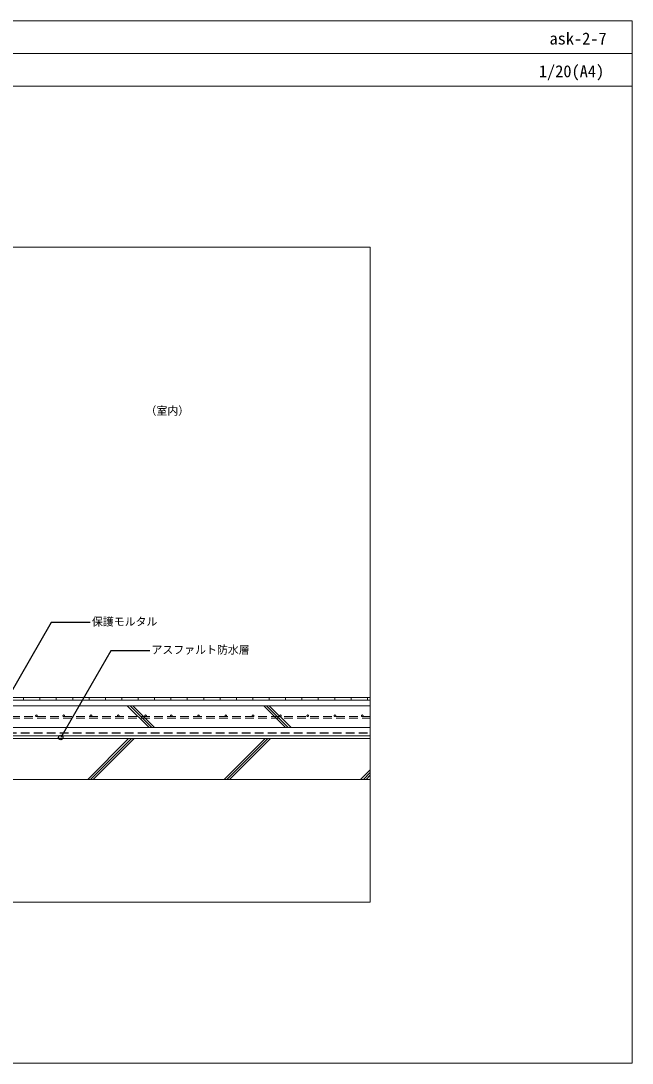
# Model space of a CAD drawing. Units: millimetres, scale not verified. Extents: x -2760 to 2760, y -1910 to 1910.
# Drawn here: x 520 to 2760, y -1910 to 1910 of the extents above; entities that cross this region are included whole.
import ezdxf
from ezdxf.enums import TextEntityAlignment as Align

# ---------------------------------------------------------------- set-up
doc = ezdxf.new("R2010")
doc.units = ezdxf.units.MM
doc.header["$LTSCALE"] = 5
doc.linetypes.add('USER2', pattern=[9.525, 6.35, -3.175])
for name, color, linetype, lineweight in [('0-0_0', 7, 'Continuous', 25), ('0-1_HATCH', 9, 'Continuous', 18), ('0-2_KUTAI', 3, 'Continuous', 18), ('0-3_SIAGE', 4, 'Continuous', 18), ('0-7_WAKU', 7, 'Continuous', 18), ('0-8_BOUSUI', 4, 'Continuous', 18), ('0-9_KUTAI', 7, 'Continuous', 18), ('0-A_TENSEN', 4, 'USER2', 18), ('0-B_MOJI', 7, 'Continuous', 25)]:
    doc.layers.add(name, color=color, linetype=linetype, lineweight=lineweight)
doc.layers.add('0-C_KANAMONO', color=4, linetype='USER2')
doc.styles.add('ＭＳ ゴシック', font='')
doc.styles.get('ＭＳ ゴシック').set_extended_font_data('MS Gothic')

msp = doc.modelspace()

# ---------------------------------------------------------------- linework, layer by layer
at = {"layer": '0-0_0', "lineweight": 18}
msp.add_line((-2760.067, 1789.974), (2759.933, 1789.974), dxfattribs=at)
msp.add_lwpolyline([(1799.933, -1320.026), (-1800.067, -1320.026), (-1800.067, 1079.974), (1799.933, 1079.974)], close=True, dxfattribs=at)
at = {"layer": '0-1_HATCH'}
for p, q in [((909.933, -600.026), (989.933, -680.026)), ((919.933, -600.026), (999.933, -680.026)), ((929.933, -600.026), (1009.933, -680.026)), ((1409.933, -600.026), (1489.933, -680.026)), ((1419.933, -600.026), (1499.933, -680.026)), ((1429.933, -600.026), (1509.933, -680.026)), ((764.933, -870.026), (914.933, -720.026)), ((774.933, -870.026), (924.933, -720.026)), ((784.933, -870.026), (934.933, -720.026)), ((1264.933, -870.026), (1414.933, -720.026)), ((1274.933, -870.026), (1424.933, -720.026)), ((1284.933, -870.026), (1434.933, -720.026)), ((1764.933, -870.026), (1799.933, -835.026)), ((1774.933, -870.026), (1799.933, -845.026)), ((1784.933, -870.026), (1799.933, -855.026))]:
    msp.add_line(p, q, dxfattribs=at)
at = {"layer": '0-2_KUTAI'}
for points in [[(1799.933, -720.026), (-1300.067, -720.026), (-1300.067, -320.026)], [(1799.933, -870.026), (-1100.067, -870.026), (-1100.067, -1320.026)]]:
    msp.add_lwpolyline(points, dxfattribs=at)
at = {"layer": '0-3_SIAGE'}
for p, q in [((1799.933, -570.026), (-1250.067, -570.026)), ((529.933, -580.026), (529.933, -570.026)), ((589.933, -580.026), (589.933, -570.026)), ((649.933, -580.026), (649.933, -570.026)), ((709.933, -580.026), (709.933, -570.026)), ((769.933, -580.026), (769.933, -570.026)), ((829.933, -580.026), (829.933, -570.026)), ((889.933, -580.026), (889.933, -570.026)), ((949.933, -580.026), (949.933, -570.026)), ((1009.933, -580.026), (1009.933, -570.026)), ((1069.933, -580.026), (1069.933, -570.026)), ((1129.933, -580.026), (1129.933, -570.026)), ((1189.933, -580.026), (1189.933, -570.026)), ((1249.933, -580.026), (1249.933, -570.026)), ((1309.933, -580.026), (1309.933, -570.026)), ((1369.933, -580.026), (1369.933, -570.026)), ((1429.933, -580.026), (1429.933, -570.026)), ((1489.933, -580.026), (1489.933, -570.026)), ((1549.933, -580.026), (1549.933, -570.026)), ((1609.933, -580.026), (1609.933, -570.026)), ((1669.933, -580.026), (1669.933, -570.026)), ((1729.933, -580.026), (1729.933, -570.026)), ((1789.933, -580.026), (1789.933, -570.026)), ((1799.933, -580.026), (-1250.067, -580.026))]:
    msp.add_line(p, q, dxfattribs=at)
at = {"layer": '0-7_WAKU', "color": 4}
for points in [[(-2760.067, -1910.026), (2759.933, -1910.026), (2759.933, 1909.974), (-2760.067, 1909.974)], [(2759.933, 1669.974), (-2760.067, 1669.974), (-2760.067, 1909.974), (2759.933, 1909.974)]]:
    msp.add_lwpolyline(points, close=True, dxfattribs=at)
at = {"layer": '0-8_BOUSUI'}
msp.add_lwpolyline([(-1290.067, -365.026), (-1290.067, -666.387), (-1246.427, -710.026), (1799.933, -710.026)], dxfattribs=at)
at = {"layer": '0-9_KUTAI'}
msp.add_line((-1290.067, -600.026), (1799.933, -600.026), dxfattribs=at)
msp.add_lwpolyline([(-1290.067, -623.96), (-1234.001, -680.026), (1799.933, -680.026)], dxfattribs=at)
at = {"layer": '0-A_TENSEN'}
for p, q in [((-1230.067, -640.026), (1799.933, -640.026)), ((-1230.067, -646.026), (1799.933, -646.026))]:
    msp.add_line(p, q, dxfattribs=at)
for centre in [(577.009, -637.026), (677.009, -637.026), (777.009, -637.026), (877.009, -637.026), (977.009, -637.026), (1071.009, -637.026), (1171.009, -637.026), (1271.009, -637.026), (1371.009, -637.026), (1471.009, -637.026), (1571.009, -637.026), (1671.009, -637.026), (1771.009, -637.026)]:
    msp.add_circle(centre, 3, dxfattribs=at)
at = {"layer": '0-B_MOJI'}
for points in [[(774.248, -295.459), (631.502, -295.459), (397.925, -700.026)], [(992.533, -398.583), (849.787, -398.583), (666.21, -716.548)]]:
    msp.add_lwpolyline(points, dxfattribs=at)
msp.add_circle((666.21, -716.548), 8, dxfattribs=at)
at = {"layer": '0-C_KANAMONO'}
msp.add_lwpolyline([(-1280.067, -662.245), (-1242.285, -700.026), (1799.933, -700.026)], dxfattribs=at)

# ---------------------------------------------------------------- texts
at = {"layer": '0-7_WAKU', "style": 'ＭＳ ゴシック'}
for s, p in [('ask-2-7', (2457.04, 1809.974)), ('1/20(A4)', (2418.055, 1689.974))]:
    msp.add_text(s, height=43.99, dxfattribs=at).set_placement(p, align=Align.BOTTOM_LEFT)
at = {"layer": '0-B_MOJI', "style": 'ＭＳ ゴシック'}
for s, p in [('（室内）', (976.649, 457.293)), ('保護モルタル', (780.248, -315.459)), ('アスファルト防水層', (998.533, -418.583))]:
    msp.add_text(s, height=29.33, dxfattribs=at).set_placement(p, align=Align.BOTTOM_LEFT)

doc.saveas('drawing.dxf')
